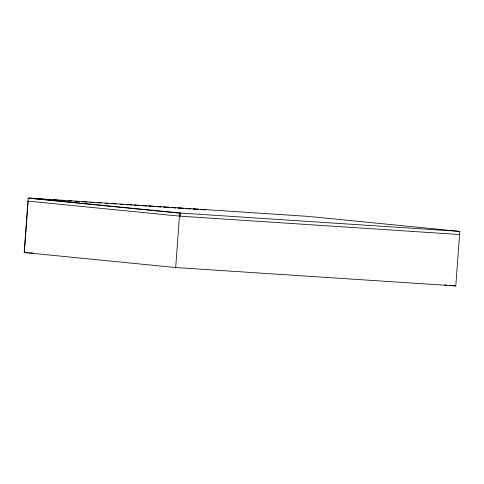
<?xml version="1.0" encoding="UTF-8"?>
<svg xmlns="http://www.w3.org/2000/svg" width="484" height="484" viewBox="0 0 484 484"><rect width="100%" height="100%" fill="white"/><g stroke="black" fill="none" stroke-linecap="round" stroke-linejoin="round"><path stroke-width="0.73" d="M24.2 252.533L28.187 198.21L29.318 198.059L308.32 216.396L459.8 231.394L455.795 285.941L175.68 267.531L24.2 252.533L28.102 252.793M24.339 252.545L28.114 201.132M175.68 267.531L179.667 213.208L180.78 213.281L28.187 198.21M180.562 216.191L180.792 213.057L29.318 198.059M132.065 204.986L126.808 204.69M139.61 205.482L134.328 205.137L138.854 205.482M161.487 206.922L156.205 206.571L160.73 206.922M169.031 207.418L163.749 207.067L168.275 207.418M190.908 208.852L185.626 208.507L190.151 208.852M198.452 209.348L193.17 209.003L197.696 209.348M200.715 209.499L205.24 209.796L200.715 209.524M31.551 198.428L35.302 198.676M37.552 198.827L42.804 199.172M45.805 199.366L50.3 199.662M53.3 199.862L57.802 200.158M60.802 200.352L64.553 200.6M68.305 200.848L72.055 201.09M75.056 201.29L79.551 201.586M82.552 201.78L87.053 202.076M90.054 202.276L94.555 202.572M97.556 202.766L101.307 203.014M105.058 203.262L108.809 203.51M111.804 203.703L116.305 204M120.056 204.248L123.807 204.496M180.792 213.057L459.8 231.394M459.57 234.528L179.455 216.118L27.975 201.12M29.47 252.878L33.372 253.138M444.548 284.828L446.799 285.052M449.793 285.348L455.795 285.941M146.398 205.93L141.873 205.633L146.398 205.954M153.942 206.426L148.661 206.075L153.942 206.45M175.819 207.86L171.294 207.563L175.819 207.884M183.363 208.356L178.082 208.011L183.363 208.38"/></g></svg>
